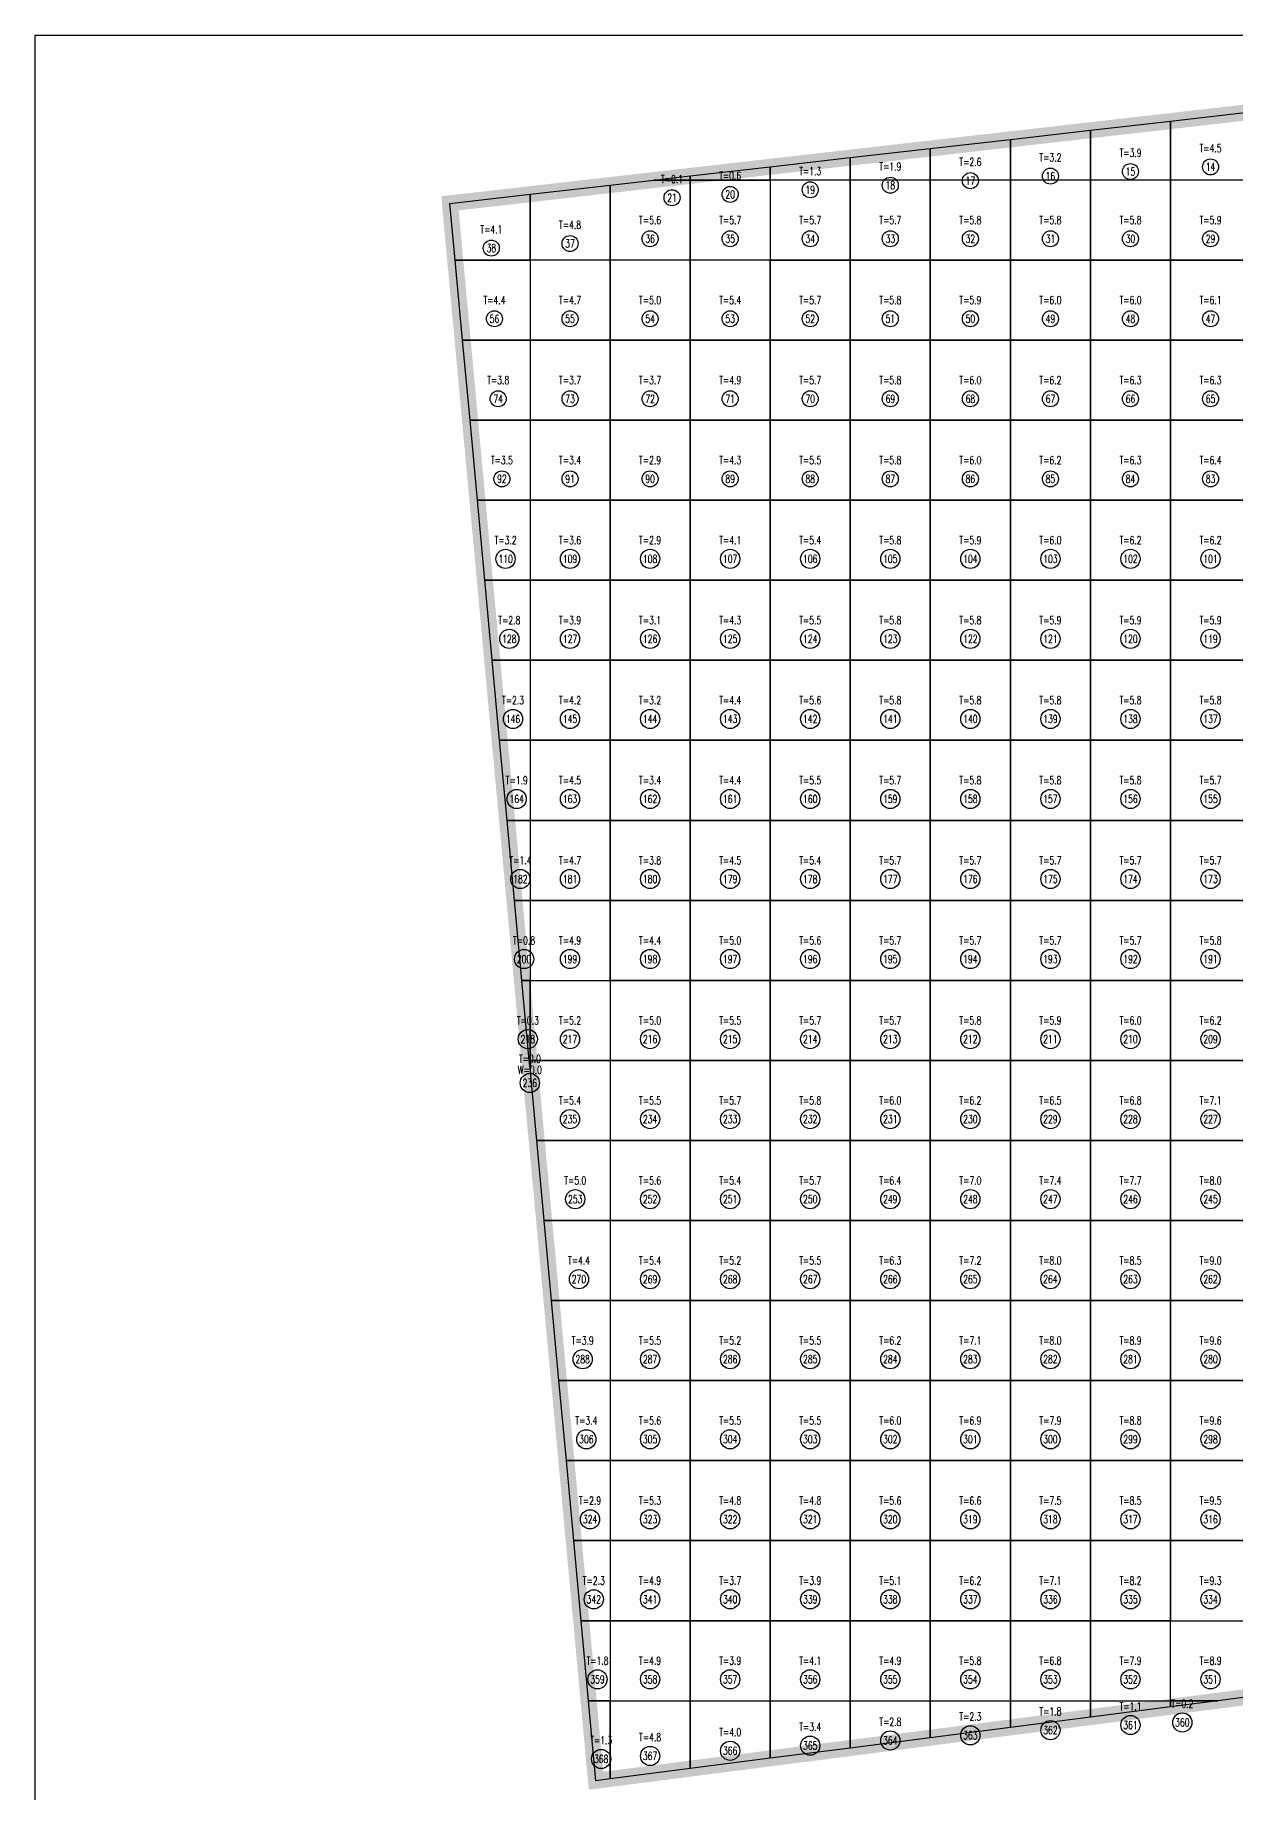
# Model space of a CAD drawing. Extents: x 4283 to 40403, y 1134 to 1764.
# Drawn here: x 14443.5 to 14511.6, y 1574.3 to 1674.1 of the extents above; entities that cross this region are included whole.
import ezdxf
from ezdxf.enums import TextEntityAlignment as Align

# ---------------------------------------------------------------- set-up
doc = ezdxf.new("R2010")
doc.units = 0
for name, color, linetype in [('tdz_16-1方格网', 2, 'Continuous'), ('tdz_16-1方格网计算', 7, 'Continuous'), ('tdz_土方计算图', 7, 'Continuous'), ('tdz_格田', 6, 'Continuous')]:
    doc.layers.add(name, color=color, linetype=linetype)
doc.styles.add('GLandNum', font='txt_____.ttf', dxfattribs={"width": 0.7, "height": 0.5})

msp = doc.modelspace()

# ---------------------------------------------------------------- linework, layer by layer
at = {"layer": 'tdz_16-1方格网', "linetype": 'Continuous'}
for points in [[(14507.919, 1669.211, 3083.636), (14507.919, 1665.863, 3083.636), (14503.373, 1665.863, 3083.636), (14503.373, 1668.692, 3083.636)], [(14512.464, 1669.73, 3083.636), (14512.464, 1665.863, 3083.635), (14507.919, 1665.863, 3083.636), (14507.919, 1669.211, 3083.636)], [(14498.828, 1668.173, 3083.636), (14498.828, 1665.863, 3083.636), (14494.282, 1665.863, 3083.636), (14494.282, 1667.655, 3083.636)], [(14503.373, 1668.692, 3083.636), (14503.373, 1665.863, 3083.636), (14498.828, 1665.863, 3083.636), (14498.828, 1668.173, 3083.636)], [(14489.737, 1667.136, 3083.637), (14489.737, 1665.863, 3083.637), (14485.191, 1665.863, 3083.638), (14485.191, 1666.617, 3083.638)], [(14494.282, 1667.655, 3083.636), (14494.282, 1665.863, 3083.636), (14489.737, 1665.863, 3083.637), (14489.737, 1667.136, 3083.637)], [(14480.646, 1666.098, 3083.64), (14480.646, 1665.863, 3083.64), (14478.59, 1665.863, 3083.64)], [(14485.191, 1666.617, 3083.638), (14485.191, 1665.863, 3083.638), (14480.646, 1665.863, 3083.64), (14480.646, 1666.098, 3083.64)], [(14476.1, 1665.579, 3083.641), (14476.1, 1661.318, 3083.639), (14471.555, 1661.318, 3083.662), (14471.555, 1665.06, 3083.642)], [(14478.59, 1665.863, 3083.64), (14480.646, 1665.863, 3083.64), (14480.646, 1661.318, 3083.637), (14476.1, 1661.318, 3083.639), (14476.1, 1665.579, 3083.641)], [(14480.646, 1661.318, 3083.637), (14480.646, 1665.863, 3083.64), (14485.191, 1665.863, 3083.638), (14485.191, 1661.318, 3083.636)], [(14485.191, 1665.863, 3083.638), (14485.191, 1661.318, 3083.636), (14489.737, 1661.318, 3083.636), (14489.737, 1665.863, 3083.637)], [(14489.737, 1665.863, 3083.637), (14489.737, 1661.318, 3083.636), (14494.282, 1661.318, 3083.636), (14494.282, 1665.863, 3083.636)], [(14494.282, 1665.863, 3083.636), (14494.282, 1661.318, 3083.636), (14498.828, 1661.318, 3083.632), (14498.828, 1665.863, 3083.636)], [(14498.828, 1665.863, 3083.636), (14498.828, 1661.318, 3083.632), (14503.373, 1661.318, 3083.63), (14503.373, 1665.863, 3083.636)], [(14503.373, 1665.863, 3083.636), (14503.373, 1661.318, 3083.63), (14507.919, 1661.318, 3083.628), (14507.919, 1665.863, 3083.636)], [(14507.919, 1665.863, 3083.636), (14507.919, 1661.318, 3083.628), (14512.464, 1661.318, 3083.626), (14512.464, 1665.863, 3083.635)], [(14471.555, 1665.06, 3083.642), (14471.555, 1661.318, 3083.662), (14467.308, 1661.318, 3083.642), (14467.01, 1664.541, 3083.643)], [(14467.308, 1661.318, 3083.642), (14471.555, 1661.318, 3083.662), (14471.555, 1656.772, 3083.7), (14467.729, 1656.772, 3083.642)], [(14471.555, 1661.318, 3083.662), (14471.555, 1656.772, 3083.7), (14476.1, 1656.772, 3083.699), (14476.1, 1661.318, 3083.639)], [(14476.1, 1661.318, 3083.639), (14476.1, 1656.772, 3083.699), (14480.646, 1656.772, 3083.675), (14480.646, 1661.318, 3083.637)], [(14480.646, 1661.318, 3083.637), (14480.646, 1656.772, 3083.675), (14485.191, 1656.772, 3083.636), (14485.191, 1661.318, 3083.636)], [(14485.191, 1661.318, 3083.636), (14485.191, 1656.772, 3083.636), (14489.737, 1656.772, 3083.636), (14489.737, 1661.318, 3083.636)], [(14489.737, 1661.318, 3083.636), (14489.737, 1656.772, 3083.636), (14494.282, 1656.772, 3083.631), (14494.282, 1661.318, 3083.636)], [(14494.282, 1661.318, 3083.636), (14494.282, 1656.772, 3083.631), (14498.828, 1656.772, 3083.625), (14498.828, 1661.318, 3083.632)], [(14498.828, 1661.318, 3083.632), (14498.828, 1656.772, 3083.625), (14503.373, 1656.772, 3083.622), (14503.373, 1661.318, 3083.63)], [(14503.373, 1661.318, 3083.63), (14503.373, 1656.772, 3083.622), (14507.919, 1656.772, 3083.62), (14507.919, 1661.318, 3083.628)], [(14507.919, 1661.318, 3083.628), (14507.919, 1656.772, 3083.62), (14512.464, 1656.772, 3083.618), (14512.464, 1661.318, 3083.626)], [(14467.729, 1656.772, 3083.642), (14471.555, 1656.772, 3083.7), (14471.555, 1652.227, 3083.692), (14468.149, 1652.227, 3083.641)], [(14471.555, 1656.772, 3083.7), (14471.555, 1652.227, 3083.692), (14476.1, 1652.227, 3083.754), (14476.1, 1656.772, 3083.699)], [(14476.1, 1656.772, 3083.699), (14476.1, 1652.227, 3083.754), (14480.646, 1652.227, 3083.717), (14480.646, 1656.772, 3083.675)], [(14480.646, 1656.772, 3083.675), (14480.646, 1652.227, 3083.717), (14485.191, 1652.227, 3083.636), (14485.191, 1656.772, 3083.636)], [(14485.191, 1656.772, 3083.636), (14485.191, 1652.227, 3083.636), (14489.737, 1652.227, 3083.635), (14489.737, 1656.772, 3083.636)], [(14489.737, 1656.772, 3083.636), (14489.737, 1652.227, 3083.635), (14494.282, 1652.227, 3083.628), (14494.282, 1656.772, 3083.631)], [(14494.282, 1656.772, 3083.631), (14494.282, 1652.227, 3083.628), (14498.828, 1652.227, 3083.621), (14498.828, 1656.772, 3083.625)], [(14498.828, 1656.772, 3083.625), (14498.828, 1652.227, 3083.621), (14503.373, 1652.227, 3083.615), (14503.373, 1656.772, 3083.622)], [(14503.373, 1656.772, 3083.622), (14503.373, 1652.227, 3083.615), (14507.919, 1652.227, 3083.611), (14507.919, 1656.772, 3083.62)], [(14507.919, 1656.772, 3083.62), (14507.919, 1652.227, 3083.611), (14512.464, 1652.227, 3083.611), (14512.464, 1656.772, 3083.618)], [(14468.149, 1652.227, 3083.641), (14471.555, 1652.227, 3083.692), (14471.555, 1647.681, 3083.68), (14468.57, 1647.681, 3083.641)], [(14471.555, 1652.227, 3083.692), (14471.555, 1647.681, 3083.68), (14476.1, 1647.681, 3083.755), (14476.1, 1652.227, 3083.754)], [(14476.1, 1652.227, 3083.754), (14476.1, 1647.681, 3083.755), (14480.646, 1647.681, 3083.732), (14480.646, 1652.227, 3083.717)], [(14480.646, 1652.227, 3083.717), (14480.646, 1647.681, 3083.732), (14485.191, 1647.681, 3083.665), (14485.191, 1652.227, 3083.636)], [(14485.191, 1652.227, 3083.636), (14485.191, 1647.681, 3083.665), (14489.737, 1647.681, 3083.635), (14489.737, 1652.227, 3083.635)], [(14489.737, 1652.227, 3083.635), (14489.737, 1647.681, 3083.635), (14494.282, 1647.681, 3083.63), (14494.282, 1652.227, 3083.628)], [(14494.282, 1652.227, 3083.628), (14494.282, 1647.681, 3083.63), (14498.828, 1647.681, 3083.624), (14498.828, 1652.227, 3083.621)], [(14498.828, 1652.227, 3083.621), (14498.828, 1647.681, 3083.624), (14503.373, 1647.681, 3083.617), (14503.373, 1652.227, 3083.615)], [(14503.373, 1652.227, 3083.615), (14503.373, 1647.681, 3083.617), (14507.919, 1647.681, 3083.612), (14507.919, 1652.227, 3083.611)], [(14507.919, 1652.227, 3083.611), (14507.919, 1647.681, 3083.612), (14512.464, 1647.681, 3083.615), (14512.464, 1652.227, 3083.611)], [(14468.57, 1647.681, 3083.641), (14471.555, 1647.681, 3083.68), (14471.555, 1643.136, 3083.668), (14468.991, 1643.136, 3083.64)], [(14471.555, 1647.681, 3083.68), (14471.555, 1643.136, 3083.668), (14476.1, 1643.136, 3083.747), (14476.1, 1647.681, 3083.755)], [(14476.1, 1647.681, 3083.755), (14476.1, 1643.136, 3083.747), (14480.646, 1643.136, 3083.725), (14480.646, 1647.681, 3083.732)], [(14480.646, 1647.681, 3083.732), (14480.646, 1643.136, 3083.725), (14485.191, 1643.136, 3083.655), (14485.191, 1647.681, 3083.665)], [(14485.191, 1647.681, 3083.665), (14485.191, 1643.136, 3083.655), (14489.737, 1643.136, 3083.635), (14489.737, 1647.681, 3083.635)], [(14489.737, 1647.681, 3083.635), (14489.737, 1643.136, 3083.635), (14494.282, 1643.136, 3083.634), (14494.282, 1647.681, 3083.63)], [(14494.282, 1647.681, 3083.63), (14494.282, 1643.136, 3083.634), (14498.828, 1643.136, 3083.632), (14498.828, 1647.681, 3083.624)], [(14498.828, 1647.681, 3083.624), (14498.828, 1643.136, 3083.632), (14503.373, 1643.136, 3083.628), (14503.373, 1647.681, 3083.617)], [(14503.373, 1647.681, 3083.617), (14503.373, 1643.136, 3083.628), (14507.919, 1643.136, 3083.623), (14507.919, 1647.681, 3083.612)], [(14507.919, 1647.681, 3083.612), (14507.919, 1643.136, 3083.623), (14512.464, 1643.136, 3083.627), (14512.464, 1647.681, 3083.615)], [(14468.991, 1643.136, 3083.64), (14471.555, 1643.136, 3083.668), (14471.555, 1638.59, 3083.655), (14469.411, 1638.59, 3083.64)], [(14471.555, 1643.136, 3083.668), (14471.555, 1638.59, 3083.655), (14476.1, 1638.59, 3083.739), (14476.1, 1643.136, 3083.747)], [(14476.1, 1643.136, 3083.747), (14476.1, 1638.59, 3083.739), (14480.646, 1638.59, 3083.721), (14480.646, 1643.136, 3083.725)], [(14480.646, 1643.136, 3083.725), (14480.646, 1638.59, 3083.721), (14485.191, 1638.59, 3083.648), (14485.191, 1643.136, 3083.655)], [(14485.191, 1643.136, 3083.655), (14485.191, 1638.59, 3083.648), (14489.737, 1638.59, 3083.635), (14489.737, 1643.136, 3083.635)], [(14489.737, 1643.136, 3083.635), (14489.737, 1638.59, 3083.635), (14494.282, 1638.59, 3083.634), (14494.282, 1643.136, 3083.634)], [(14494.282, 1643.136, 3083.634), (14494.282, 1638.59, 3083.634), (14498.828, 1638.59, 3083.632), (14498.828, 1643.136, 3083.632)], [(14498.828, 1643.136, 3083.632), (14498.828, 1638.59, 3083.632), (14503.373, 1638.59, 3083.631), (14503.373, 1643.136, 3083.628)], [(14503.373, 1643.136, 3083.628), (14503.373, 1638.59, 3083.631), (14507.919, 1638.59, 3083.631), (14507.919, 1643.136, 3083.623)], [(14507.919, 1643.136, 3083.623), (14507.919, 1638.59, 3083.631), (14512.464, 1638.59, 3083.633), (14512.464, 1643.136, 3083.627)], [(14469.411, 1638.59, 3083.64), (14471.555, 1638.59, 3083.655), (14471.555, 1634.045, 3083.644), (14469.832, 1634.045, 3083.639)], [(14471.555, 1638.59, 3083.655), (14471.555, 1634.045, 3083.644), (14476.1, 1634.045, 3083.727), (14476.1, 1638.59, 3083.739)], [(14476.1, 1638.59, 3083.739), (14476.1, 1634.045, 3083.727), (14480.646, 1634.045, 3083.718), (14480.646, 1638.59, 3083.721)], [(14480.646, 1638.59, 3083.721), (14480.646, 1634.045, 3083.718), (14485.191, 1634.045, 3083.65), (14485.191, 1638.59, 3083.648)], [(14485.191, 1638.59, 3083.648), (14485.191, 1634.045, 3083.65), (14489.737, 1634.045, 3083.635), (14489.737, 1638.59, 3083.635)], [(14489.737, 1638.59, 3083.635), (14489.737, 1634.045, 3083.635), (14494.282, 1634.045, 3083.634), (14494.282, 1638.59, 3083.634)], [(14494.282, 1638.59, 3083.634), (14494.282, 1634.045, 3083.634), (14498.828, 1634.045, 3083.634), (14498.828, 1638.59, 3083.632)], [(14498.828, 1638.59, 3083.632), (14498.828, 1634.045, 3083.634), (14503.373, 1634.045, 3083.634), (14503.373, 1638.59, 3083.631)], [(14503.373, 1638.59, 3083.631), (14503.373, 1634.045, 3083.634), (14507.919, 1634.045, 3083.634), (14507.919, 1638.59, 3083.631)], [(14507.919, 1638.59, 3083.631), (14507.919, 1634.045, 3083.634), (14512.464, 1634.045, 3083.635), (14512.464, 1638.59, 3083.633)], [(14469.832, 1634.045, 3083.639), (14471.555, 1634.045, 3083.644), (14471.555, 1629.499, 3083.638), (14470.253, 1629.499, 3083.638)], [(14471.555, 1634.045, 3083.644), (14471.555, 1629.499, 3083.638), (14476.1, 1629.499, 3083.715), (14476.1, 1634.045, 3083.727)], [(14476.1, 1634.045, 3083.727), (14476.1, 1629.499, 3083.715), (14480.646, 1629.499, 3083.719), (14480.646, 1634.045, 3083.718)], [(14480.646, 1634.045, 3083.718), (14480.646, 1629.499, 3083.719), (14485.191, 1629.499, 3083.654), (14485.191, 1634.045, 3083.65)], [(14485.191, 1634.045, 3083.65), (14485.191, 1629.499, 3083.654), (14489.737, 1629.499, 3083.636), (14489.737, 1634.045, 3083.635)], [(14489.737, 1634.045, 3083.635), (14489.737, 1629.499, 3083.636), (14494.282, 1629.499, 3083.636), (14494.282, 1634.045, 3083.634)], [(14494.282, 1634.045, 3083.634), (14494.282, 1629.499, 3083.636), (14498.828, 1629.499, 3083.636), (14498.828, 1634.045, 3083.634)], [(14498.828, 1634.045, 3083.634), (14498.828, 1629.499, 3083.636), (14503.373, 1629.499, 3083.636), (14503.373, 1634.045, 3083.634)], [(14503.373, 1634.045, 3083.634), (14503.373, 1629.499, 3083.636), (14507.919, 1629.499, 3083.636), (14507.919, 1634.045, 3083.634)], [(14507.919, 1634.045, 3083.634), (14507.919, 1629.499, 3083.636), (14512.464, 1629.499, 3083.636), (14512.464, 1634.045, 3083.635)], [(14470.253, 1629.499, 3083.638), (14471.555, 1629.499, 3083.638), (14471.555, 1624.954, 3083.638), (14470.673, 1624.954, 3083.638)], [(14471.555, 1629.499, 3083.638), (14471.555, 1624.954, 3083.638), (14476.1, 1624.954, 3083.703), (14476.1, 1629.499, 3083.715)], [(14476.1, 1629.499, 3083.715), (14476.1, 1624.954, 3083.703), (14480.646, 1624.954, 3083.691), (14480.646, 1629.499, 3083.719)], [(14480.646, 1629.499, 3083.719), (14480.646, 1624.954, 3083.691), (14485.191, 1624.954, 3083.659), (14485.191, 1629.499, 3083.654)], [(14485.191, 1629.499, 3083.654), (14485.191, 1624.954, 3083.659), (14489.737, 1624.954, 3083.636), (14489.737, 1629.499, 3083.636)], [(14489.737, 1629.499, 3083.636), (14489.737, 1624.954, 3083.636), (14494.282, 1624.954, 3083.636), (14494.282, 1629.499, 3083.636)], [(14494.282, 1629.499, 3083.636), (14494.282, 1624.954, 3083.636), (14498.828, 1624.954, 3083.636), (14498.828, 1629.499, 3083.636)], [(14498.828, 1629.499, 3083.636), (14498.828, 1624.954, 3083.636), (14503.373, 1624.954, 3083.636), (14503.373, 1629.499, 3083.636)], [(14503.373, 1629.499, 3083.636), (14503.373, 1624.954, 3083.636), (14507.919, 1624.954, 3083.636), (14507.919, 1629.499, 3083.636)], [(14507.919, 1629.499, 3083.636), (14507.919, 1624.954, 3083.636), (14512.464, 1624.954, 3083.636), (14512.464, 1629.499, 3083.636)], [(14470.673, 1624.954, 3083.638), (14471.555, 1624.954, 3083.638), (14471.555, 1620.409, 3083.637), (14471.094, 1620.409, 3083.637)], [(14471.555, 1624.954, 3083.638), (14471.555, 1620.409, 3083.637), (14476.1, 1620.409, 3083.688), (14476.1, 1624.954, 3083.703)], [(14476.1, 1624.954, 3083.703), (14476.1, 1620.409, 3083.688), (14480.646, 1620.409, 3083.663), (14480.646, 1624.954, 3083.691)], [(14480.646, 1624.954, 3083.691), (14480.646, 1620.409, 3083.663), (14485.191, 1620.409, 3083.636), (14485.191, 1624.954, 3083.659)], [(14485.191, 1624.954, 3083.659), (14485.191, 1620.409, 3083.636), (14489.737, 1620.409, 3083.636), (14489.737, 1624.954, 3083.636)], [(14489.737, 1624.954, 3083.636), (14489.737, 1620.409, 3083.636), (14494.282, 1620.409, 3083.636), (14494.282, 1624.954, 3083.636)], [(14494.282, 1624.954, 3083.636), (14494.282, 1620.409, 3083.636), (14498.828, 1620.409, 3083.636), (14498.828, 1624.954, 3083.636)], [(14498.828, 1624.954, 3083.636), (14498.828, 1620.409, 3083.636), (14503.373, 1620.409, 3083.636), (14503.373, 1624.954, 3083.636)], [(14503.373, 1624.954, 3083.636), (14503.373, 1620.409, 3083.636), (14507.919, 1620.409, 3083.636), (14507.919, 1624.954, 3083.636)], [(14507.919, 1624.954, 3083.636), (14507.919, 1620.409, 3083.636), (14512.464, 1620.409, 3083.631), (14512.464, 1624.954, 3083.636)], [(14471.094, 1620.409, 3083.637), (14471.555, 1620.409, 3083.637), (14471.555, 1615.863, 3083.637), (14471.515, 1615.863, 3083.637)], [(14471.555, 1615.863, 3083.637), (14471.555, 1620.409, 3083.637), (14476.1, 1620.409, 3083.688), (14476.1, 1615.863, 3083.66)], [(14476.1, 1620.409, 3083.688), (14476.1, 1615.863, 3083.66), (14480.646, 1615.863, 3083.636), (14480.646, 1620.409, 3083.663)], [(14480.646, 1620.409, 3083.663), (14480.646, 1615.863, 3083.636), (14485.191, 1615.863, 3083.636), (14485.191, 1620.409, 3083.636)], [(14485.191, 1620.409, 3083.636), (14485.191, 1615.863, 3083.636), (14489.737, 1615.863, 3083.636), (14489.737, 1620.409, 3083.636)], [(14489.737, 1620.409, 3083.636), (14489.737, 1615.863, 3083.636), (14494.282, 1615.863, 3083.636), (14494.282, 1620.409, 3083.636)], [(14494.282, 1620.409, 3083.636), (14494.282, 1615.863, 3083.636), (14498.828, 1615.863, 3083.631), (14498.828, 1620.409, 3083.636)], [(14498.828, 1620.409, 3083.636), (14498.828, 1615.863, 3083.631), (14503.373, 1615.863, 3083.62), (14503.373, 1620.409, 3083.636)], [(14503.373, 1620.409, 3083.636), (14503.373, 1615.863, 3083.62), (14507.919, 1615.863, 3083.609), (14507.919, 1620.409, 3083.636)], [(14507.919, 1620.409, 3083.636), (14507.919, 1615.863, 3083.609), (14512.464, 1615.863, 3083.598), (14512.464, 1620.409, 3083.631)], [(14471.515, 1615.863, 3083.637), (14471.555, 1615.863, 3083.637), (14471.555, 1615.426, 3083.637)], [(14471.555, 1615.426, 3083.637), (14471.555, 1615.863, 3083.637), (14476.1, 1615.863, 3083.66), (14476.1, 1611.318, 3083.636), (14471.935, 1611.318, 3083.636)], [(14476.1, 1615.863, 3083.66), (14476.1, 1611.318, 3083.636), (14480.646, 1611.318, 3083.638), (14480.646, 1615.863, 3083.636)], [(14480.646, 1615.863, 3083.636), (14480.646, 1611.318, 3083.638), (14485.191, 1611.318, 3083.641), (14485.191, 1615.863, 3083.636)], [(14485.191, 1615.863, 3083.636), (14485.191, 1611.318, 3083.641), (14489.737, 1611.318, 3083.621), (14489.737, 1615.863, 3083.636)], [(14489.737, 1615.863, 3083.636), (14489.737, 1611.318, 3083.621), (14494.282, 1611.318, 3083.609), (14494.282, 1615.863, 3083.636)], [(14494.282, 1615.863, 3083.636), (14494.282, 1611.318, 3083.609), (14498.828, 1611.318, 3083.598), (14498.828, 1615.863, 3083.631)], [(14498.828, 1615.863, 3083.631), (14498.828, 1611.318, 3083.598), (14503.373, 1611.318, 3083.587), (14503.373, 1615.863, 3083.62)], [(14503.373, 1615.863, 3083.62), (14503.373, 1611.318, 3083.587), (14507.919, 1611.318, 3083.576), (14507.919, 1615.863, 3083.609)], [(14507.919, 1615.863, 3083.609), (14507.919, 1611.318, 3083.576), (14512.464, 1611.318, 3083.565), (14512.464, 1615.863, 3083.598)], [(14471.935, 1611.318, 3083.636), (14476.1, 1611.318, 3083.636), (14476.1, 1606.772, 3083.639), (14472.356, 1606.772, 3083.636)], [(14476.1, 1611.318, 3083.636), (14476.1, 1606.772, 3083.639), (14480.646, 1606.772, 3083.656), (14480.646, 1611.318, 3083.638)], [(14480.646, 1611.318, 3083.638), (14480.646, 1606.772, 3083.656), (14485.191, 1606.772, 3083.653), (14485.191, 1611.318, 3083.641)], [(14485.191, 1611.318, 3083.641), (14485.191, 1606.772, 3083.653), (14489.737, 1606.772, 3083.629), (14489.737, 1611.318, 3083.621)], [(14489.737, 1611.318, 3083.621), (14489.737, 1606.772, 3083.629), (14494.282, 1606.772, 3083.594), (14494.282, 1611.318, 3083.609)], [(14494.282, 1611.318, 3083.609), (14494.282, 1606.772, 3083.594), (14498.828, 1606.772, 3083.565), (14498.828, 1611.318, 3083.598)], [(14498.828, 1611.318, 3083.598), (14498.828, 1606.772, 3083.565), (14503.373, 1606.772, 3083.555), (14503.373, 1611.318, 3083.587)], [(14503.373, 1611.318, 3083.587), (14503.373, 1606.772, 3083.555), (14507.919, 1606.772, 3083.544), (14507.919, 1611.318, 3083.576)], [(14507.919, 1611.318, 3083.576), (14507.919, 1606.772, 3083.544), (14512.464, 1606.772, 3083.523), (14512.464, 1611.318, 3083.565)], [(14472.356, 1606.772, 3083.636), (14476.1, 1606.772, 3083.639), (14476.1, 1602.227, 3083.636), (14472.777, 1602.227, 3083.636)], [(14476.1, 1606.772, 3083.639), (14476.1, 1602.227, 3083.636), (14480.646, 1602.227, 3083.658), (14480.646, 1606.772, 3083.656)], [(14480.646, 1606.772, 3083.656), (14480.646, 1602.227, 3083.658), (14485.191, 1602.227, 3083.656), (14485.191, 1606.772, 3083.653)], [(14485.191, 1606.772, 3083.653), (14485.191, 1602.227, 3083.656), (14489.737, 1602.227, 3083.635), (14489.737, 1606.772, 3083.629)], [(14489.737, 1606.772, 3083.629), (14489.737, 1602.227, 3083.635), (14494.282, 1602.227, 3083.601), (14494.282, 1606.772, 3083.594)], [(14494.282, 1606.772, 3083.594), (14494.282, 1602.227, 3083.601), (14498.828, 1602.227, 3083.567), (14498.828, 1606.772, 3083.565)], [(14498.828, 1606.772, 3083.565), (14498.828, 1602.227, 3083.567), (14503.373, 1602.227, 3083.532), (14503.373, 1606.772, 3083.555)], [(14503.373, 1606.772, 3083.555), (14503.373, 1602.227, 3083.532), (14507.919, 1602.227, 3083.511), (14507.919, 1606.772, 3083.544)], [(14507.919, 1606.772, 3083.544), (14507.919, 1602.227, 3083.511), (14512.464, 1602.227, 3083.487), (14512.464, 1606.772, 3083.523)], [(14472.777, 1602.227, 3083.636), (14476.1, 1602.227, 3083.636), (14476.1, 1597.681, 3083.636), (14473.197, 1597.681, 3083.636)], [(14476.1, 1602.227, 3083.636), (14476.1, 1597.681, 3083.636), (14480.646, 1597.681, 3083.653), (14480.646, 1602.227, 3083.658)], [(14480.646, 1602.227, 3083.658), (14480.646, 1597.681, 3083.653), (14485.191, 1597.681, 3083.649), (14485.191, 1602.227, 3083.656)], [(14485.191, 1602.227, 3083.656), (14485.191, 1597.681, 3083.649), (14489.737, 1597.681, 3083.638), (14489.737, 1602.227, 3083.635)], [(14489.737, 1602.227, 3083.635), (14489.737, 1597.681, 3083.638), (14494.282, 1597.681, 3083.605), (14494.282, 1602.227, 3083.601)], [(14494.282, 1602.227, 3083.601), (14494.282, 1597.681, 3083.605), (14498.828, 1597.681, 3083.571), (14498.828, 1602.227, 3083.567)], [(14498.828, 1602.227, 3083.567), (14498.828, 1597.681, 3083.571), (14503.373, 1597.681, 3083.537), (14503.373, 1602.227, 3083.532)], [(14503.373, 1602.227, 3083.532), (14503.373, 1597.681, 3083.537), (14507.919, 1597.681, 3083.504), (14507.919, 1602.227, 3083.511)], [(14507.919, 1602.227, 3083.511), (14507.919, 1597.681, 3083.504), (14512.464, 1597.681, 3083.485), (14512.464, 1602.227, 3083.487)], [(14473.197, 1597.681, 3083.636), (14476.1, 1597.681, 3083.636), (14476.1, 1593.136, 3083.636), (14473.618, 1593.136, 3083.636)], [(14476.1, 1597.681, 3083.636), (14476.1, 1593.136, 3083.636), (14480.646, 1593.136, 3083.64), (14480.646, 1597.681, 3083.653)], [(14480.646, 1597.681, 3083.653), (14480.646, 1593.136, 3083.64), (14485.191, 1593.136, 3083.638), (14485.191, 1597.681, 3083.649)], [(14485.191, 1597.681, 3083.649), (14485.191, 1593.136, 3083.638), (14489.737, 1593.136, 3083.652), (14489.737, 1597.681, 3083.638)], [(14489.737, 1597.681, 3083.638), (14489.737, 1593.136, 3083.652), (14494.282, 1593.136, 3083.614), (14494.282, 1597.681, 3083.605)], [(14494.282, 1597.681, 3083.605), (14494.282, 1593.136, 3083.614), (14498.828, 1593.136, 3083.58), (14498.828, 1597.681, 3083.571)], [(14498.828, 1597.681, 3083.571), (14498.828, 1593.136, 3083.58), (14503.373, 1593.136, 3083.546), (14503.373, 1597.681, 3083.537)], [(14503.373, 1597.681, 3083.537), (14503.373, 1593.136, 3083.546), (14507.919, 1593.136, 3083.514), (14507.919, 1597.681, 3083.504)], [(14507.919, 1597.681, 3083.504), (14507.919, 1593.136, 3083.514), (14512.464, 1593.136, 3083.474), (14512.464, 1597.681, 3083.485)], [(14473.618, 1593.136, 3083.636), (14476.1, 1593.136, 3083.636), (14476.1, 1588.59, 3083.636), (14474.039, 1588.59, 3083.636)], [(14476.1, 1593.136, 3083.636), (14476.1, 1588.59, 3083.636), (14480.646, 1588.59, 3083.687), (14480.646, 1593.136, 3083.64)], [(14480.646, 1593.136, 3083.64), (14480.646, 1588.59, 3083.687), (14485.191, 1588.59, 3083.713), (14485.191, 1593.136, 3083.638)], [(14485.191, 1593.136, 3083.638), (14485.191, 1588.59, 3083.713), (14489.737, 1588.59, 3083.672), (14489.737, 1593.136, 3083.652)], [(14489.737, 1593.136, 3083.652), (14489.737, 1588.59, 3083.672), (14494.282, 1588.59, 3083.628), (14494.282, 1593.136, 3083.614)], [(14494.282, 1593.136, 3083.614), (14494.282, 1588.59, 3083.628), (14498.828, 1588.59, 3083.595), (14498.828, 1593.136, 3083.58)], [(14498.828, 1593.136, 3083.58), (14498.828, 1588.59, 3083.595), (14503.373, 1588.59, 3083.561), (14503.373, 1593.136, 3083.546)], [(14503.373, 1593.136, 3083.546), (14503.373, 1588.59, 3083.561), (14507.919, 1588.59, 3083.524), (14507.919, 1593.136, 3083.514)], [(14507.919, 1593.136, 3083.514), (14507.919, 1588.59, 3083.524), (14512.464, 1588.59, 3083.483), (14512.464, 1593.136, 3083.474)], [(14474.039, 1588.59, 3083.636), (14476.1, 1588.59, 3083.636), (14476.1, 1584.045, 3083.636), (14474.459, 1584.045, 3083.636)], [(14476.1, 1588.59, 3083.636), (14476.1, 1584.045, 3083.636), (14480.646, 1584.045, 3083.706), (14480.646, 1588.59, 3083.687)], [(14480.646, 1588.59, 3083.687), (14480.646, 1584.045, 3083.706), (14485.191, 1584.045, 3083.74), (14485.191, 1588.59, 3083.713)], [(14485.191, 1588.59, 3083.713), (14485.191, 1584.045, 3083.74), (14489.737, 1584.045, 3083.693), (14489.737, 1588.59, 3083.672)], [(14489.737, 1588.59, 3083.672), (14489.737, 1584.045, 3083.693), (14494.282, 1584.045, 3083.645), (14494.282, 1588.59, 3083.628)], [(14494.282, 1588.59, 3083.628), (14494.282, 1584.045, 3083.645), (14498.828, 1584.045, 3083.609), (14498.828, 1588.59, 3083.595)], [(14498.828, 1588.59, 3083.595), (14498.828, 1584.045, 3083.609), (14503.373, 1584.045, 3083.574), (14503.373, 1588.59, 3083.561)], [(14503.373, 1588.59, 3083.561), (14503.373, 1584.045, 3083.574), (14507.919, 1584.045, 3083.533), (14507.919, 1588.59, 3083.524)], [(14507.919, 1588.59, 3083.524), (14507.919, 1584.045, 3083.533), (14512.464, 1584.045, 3083.492), (14512.464, 1588.59, 3083.483)], [(14474.459, 1584.045, 3083.636), (14476.1, 1584.045, 3083.636), (14476.1, 1579.499, 3083.636), (14474.88, 1579.499, 3083.636)], [(14476.1, 1584.045, 3083.636), (14476.1, 1579.499, 3083.636), (14480.646, 1579.499, 3083.689), (14480.646, 1584.045, 3083.706)], [(14480.646, 1584.045, 3083.706), (14480.646, 1579.499, 3083.689), (14485.191, 1579.499, 3083.679), (14485.191, 1584.045, 3083.74)], [(14485.191, 1584.045, 3083.74), (14485.191, 1579.499, 3083.679), (14489.737, 1579.499, 3083.67), (14489.737, 1584.045, 3083.693)], [(14489.737, 1584.045, 3083.693), (14489.737, 1579.499, 3083.67), (14494.282, 1579.499, 3083.66), (14494.282, 1584.045, 3083.645)], [(14494.282, 1584.045, 3083.645), (14494.282, 1579.499, 3083.66), (14498.828, 1579.499, 3083.623), (14498.828, 1584.045, 3083.609)], [(14498.828, 1584.045, 3083.609), (14498.828, 1579.499, 3083.623), (14503.373, 1579.499, 3083.582), (14503.373, 1584.045, 3083.574)], [(14503.373, 1584.045, 3083.574), (14503.373, 1579.499, 3083.582), (14507.919, 1579.499, 3083.541), (14507.919, 1584.045, 3083.533)], [(14510.603, 1579.499, 3083.516), (14507.919, 1579.499, 3083.541), (14507.919, 1584.045, 3083.533), (14512.464, 1584.045, 3083.492), (14512.464, 1579.739, 3083.499)], [(14474.88, 1579.499, 3083.636), (14476.1, 1579.499, 3083.636), (14476.1, 1575.057, 3083.636), (14475.301, 1574.954, 3083.636)], [(14476.1, 1575.057, 3083.636), (14476.1, 1579.499, 3083.636), (14480.646, 1579.499, 3083.689), (14480.646, 1575.642, 3083.636)], [(14480.646, 1575.642, 3083.636), (14480.646, 1579.499, 3083.689), (14485.191, 1579.499, 3083.679), (14485.191, 1576.228, 3083.636)], [(14485.191, 1576.228, 3083.636), (14485.191, 1579.499, 3083.679), (14489.737, 1579.499, 3083.67), (14489.737, 1576.813, 3083.636)], [(14489.737, 1576.813, 3083.636), (14489.737, 1579.499, 3083.67), (14494.282, 1579.499, 3083.66), (14494.282, 1577.398, 3083.636)], [(14494.282, 1577.398, 3083.636), (14494.282, 1579.499, 3083.66), (14498.828, 1579.499, 3083.623), (14498.828, 1577.983, 3083.625)], [(14498.828, 1577.983, 3083.625), (14498.828, 1579.499, 3083.623), (14503.373, 1579.499, 3083.582), (14503.373, 1578.569, 3083.584)], [(14503.373, 1578.569, 3083.584), (14503.373, 1579.499, 3083.582), (14507.919, 1579.499, 3083.541), (14507.919, 1579.154, 3083.541)], [(14507.919, 1579.499, 3083.541), (14510.603, 1579.499, 3083.516), (14507.919, 1579.154, 3083.541)]]:
    msp.add_polyline3d(points, close=True, dxfattribs=at)
at = {"layer": 'tdz_16-1方格网计算', "color": 7, "linetype": 'Continuous'}
for centre, radius in [((14496.555, 1665.828), 0.455), ((14501.1, 1666.087), 0.455), ((14505.646, 1666.347), 0.455), ((14510.191, 1666.606), 0.455), ((14479.618, 1664.861), 0.455), ((14482.919, 1665.05), 0.455), ((14487.464, 1665.309), 0.455), ((14492.01, 1665.569), 0.455), ((14469.357, 1661.999), 0.455), ((14473.828, 1662.258), 0.455), ((14478.373, 1662.53), 0.455), ((14482.919, 1662.53), 0.455), ((14487.464, 1662.53), 0.455), ((14492.01, 1662.53), 0.455), ((14496.555, 1662.53), 0.455), ((14501.1, 1662.53), 0.455), ((14505.646, 1662.53), 0.455), ((14510.191, 1662.53), 0.455), ((14469.537, 1657.984), 0.455), ((14473.828, 1657.984), 0.455), ((14478.373, 1657.984), 0.455), ((14482.919, 1657.984), 0.455), ((14487.464, 1657.984), 0.455), ((14492.01, 1657.984), 0.455), ((14496.555, 1657.984), 0.455), ((14501.1, 1657.984), 0.455), ((14505.646, 1657.984), 0.455), ((14510.191, 1657.984), 0.455), ((14469.747, 1653.439), 0.455), ((14473.828, 1653.439), 0.455), ((14478.373, 1653.439), 0.455), ((14482.919, 1653.439), 0.455), ((14487.464, 1653.439), 0.455), ((14492.01, 1653.439), 0.455), ((14496.555, 1653.439), 0.455), ((14501.1, 1653.439), 0.455), ((14505.646, 1653.439), 0.455), ((14510.191, 1653.439), 0.455), ((14469.957, 1648.893), 0.455), ((14473.828, 1648.893), 0.455), ((14478.373, 1648.893), 0.455), ((14482.919, 1648.893), 0.455), ((14487.464, 1648.893), 0.455), ((14492.01, 1648.893), 0.455), ((14496.555, 1648.893), 0.455), ((14501.1, 1648.893), 0.455), ((14505.646, 1648.893), 0.455), ((14510.191, 1648.893), 0.455), ((14470.168, 1644.348), 0.545), ((14473.828, 1644.348), 0.545), ((14478.373, 1644.348), 0.545), ((14482.919, 1644.348), 0.545), ((14487.464, 1644.348), 0.545), ((14492.01, 1644.348), 0.545), ((14496.555, 1644.348), 0.545), ((14501.1, 1644.348), 0.545), ((14505.646, 1644.348), 0.545), ((14510.191, 1644.348), 0.545), ((14470.378, 1639.803), 0.545), ((14473.828, 1639.803), 0.545), ((14478.373, 1639.803), 0.545), ((14482.919, 1639.803), 0.545), ((14487.464, 1639.803), 0.545), ((14492.01, 1639.803), 0.545), ((14496.555, 1639.803), 0.545), ((14501.1, 1639.803), 0.545), ((14505.646, 1639.803), 0.545), ((14510.191, 1639.803), 0.545), ((14470.588, 1635.257), 0.545), ((14473.828, 1635.257), 0.545), ((14478.373, 1635.257), 0.545), ((14482.919, 1635.257), 0.545), ((14487.464, 1635.257), 0.545), ((14492.01, 1635.257), 0.545), ((14496.555, 1635.257), 0.545), ((14501.1, 1635.257), 0.545), ((14505.646, 1635.257), 0.545), ((14510.191, 1635.257), 0.545), ((14470.799, 1630.712), 0.545), ((14473.828, 1630.712), 0.545), ((14478.373, 1630.712), 0.545), ((14482.919, 1630.712), 0.545), ((14487.464, 1630.712), 0.545), ((14492.01, 1630.712), 0.545), ((14496.555, 1630.712), 0.545), ((14501.1, 1630.712), 0.545), ((14505.646, 1630.712), 0.545), ((14510.191, 1630.712), 0.545), ((14471.009, 1626.166), 0.545), ((14473.828, 1626.166), 0.545), ((14478.373, 1626.166), 0.545), ((14482.919, 1626.166), 0.545), ((14487.464, 1626.166), 0.545), ((14492.01, 1626.166), 0.545), ((14496.555, 1626.166), 0.545), ((14501.1, 1626.166), 0.545), ((14505.646, 1626.166), 0.545), ((14510.191, 1626.166), 0.545), ((14471.219, 1621.621), 0.545), ((14473.828, 1621.621), 0.545), ((14478.373, 1621.621), 0.545), ((14482.919, 1621.621), 0.545), ((14487.464, 1621.621), 0.545), ((14492.01, 1621.621), 0.545), ((14496.555, 1621.621), 0.545), ((14501.1, 1621.621), 0.545), ((14505.646, 1621.621), 0.545), ((14510.191, 1621.621), 0.545), ((14471.43, 1617.075), 0.545), ((14473.828, 1617.075), 0.545), ((14478.373, 1617.075), 0.545), ((14482.919, 1617.075), 0.545), ((14487.464, 1617.075), 0.545), ((14492.01, 1617.075), 0.545), ((14496.555, 1617.075), 0.545), ((14501.1, 1617.075), 0.545), ((14505.646, 1617.075), 0.545), ((14510.191, 1617.075), 0.545), ((14471.545, 1614.584), 0.545), ((14473.828, 1612.53), 0.545), ((14478.373, 1612.53), 0.545), ((14482.919, 1612.53), 0.545), ((14487.464, 1612.53), 0.545), ((14492.01, 1612.53), 0.545), ((14496.555, 1612.53), 0.545), ((14501.1, 1612.53), 0.545), ((14505.646, 1612.53), 0.545), ((14510.191, 1612.53), 0.545), ((14474.123, 1607.984), 0.545), ((14478.373, 1607.984), 0.545), ((14482.919, 1607.984), 0.545), ((14487.464, 1607.984), 0.545), ((14492.01, 1607.984), 0.545), ((14496.555, 1607.984), 0.545), ((14501.1, 1607.984), 0.545), ((14505.646, 1607.984), 0.545), ((14510.191, 1607.984), 0.545), ((14474.333, 1603.439), 0.545), ((14478.373, 1603.439), 0.545), ((14482.919, 1603.439), 0.545), ((14487.464, 1603.439), 0.545), ((14492.01, 1603.439), 0.545), ((14496.555, 1603.439), 0.545), ((14501.1, 1603.439), 0.545), ((14505.646, 1603.439), 0.545), ((14510.191, 1603.439), 0.545), ((14474.544, 1598.893), 0.545), ((14478.373, 1598.893), 0.545), ((14482.919, 1598.893), 0.545), ((14487.464, 1598.893), 0.545), ((14492.01, 1598.893), 0.545), ((14496.555, 1598.893), 0.545), ((14501.1, 1598.893), 0.545), ((14505.646, 1598.893), 0.545), ((14510.191, 1598.893), 0.545), ((14474.754, 1594.348), 0.545), ((14478.373, 1594.348), 0.545), ((14482.919, 1594.348), 0.545), ((14487.464, 1594.348), 0.545), ((14492.01, 1594.348), 0.545), ((14496.555, 1594.348), 0.545), ((14501.1, 1594.348), 0.545), ((14505.646, 1594.348), 0.545), ((14510.191, 1594.348), 0.545), ((14474.964, 1589.803), 0.545), ((14478.373, 1589.803), 0.545), ((14482.919, 1589.803), 0.545), ((14487.464, 1589.803), 0.545), ((14492.01, 1589.803), 0.545), ((14496.555, 1589.803), 0.545), ((14501.1, 1589.803), 0.545), ((14505.646, 1589.803), 0.545), ((14510.191, 1589.803), 0.545), ((14475.175, 1585.257), 0.545), ((14478.373, 1585.257), 0.545), ((14482.919, 1585.257), 0.545), ((14487.464, 1585.257), 0.545), ((14492.01, 1585.257), 0.545), ((14496.555, 1585.257), 0.545), ((14501.1, 1585.257), 0.545), ((14505.646, 1585.257), 0.545), ((14510.191, 1585.257), 0.545), ((14475.385, 1580.712), 0.545), ((14478.373, 1580.712), 0.545), ((14482.919, 1580.712), 0.545), ((14487.464, 1580.712), 0.545), ((14492.01, 1580.712), 0.545), ((14496.555, 1580.712), 0.545), ((14501.1, 1580.712), 0.545), ((14505.646, 1580.712), 0.545), ((14510.191, 1580.712), 0.545), ((14501.1, 1577.827), 0.545), ((14505.646, 1578.12), 0.545), ((14508.59, 1578.266), 0.545), ((14487.464, 1576.949), 0.545), ((14492.01, 1577.242), 0.545), ((14496.555, 1577.534), 0.545), ((14475.595, 1576.192), 0.545), ((14478.373, 1576.364), 0.545), ((14482.919, 1576.657), 0.545)]:
    msp.add_circle(centre, radius, dxfattribs=at)
at = {"layer": 'tdz_土方计算图', "linetype": 'Continuous'}
for points in [[(14443.46, 1674.092), (14573.46, 1674.092)], [(14443.46, 1514.092), (14443.46, 1514.092), (14443.46, 1674.092), (14443.46, 1674.092)]]:
    msp.add_lwpolyline(points, dxfattribs=at)
at = {"layer": 'tdz_格田', "linetype": 'Continuous', "lineweight": 60, "const_width": 0.909}
msp.add_lwpolyline([(14475.301, 1574.954), (14467.01, 1664.541), (14543.129, 1673.231), (14549.911, 1584.561), (14475.301, 1574.954)], close=True, dxfattribs=at)

# ---------------------------------------------------------------- texts
at = {"layer": 'tdz_16-1方格网计算', "color": 2, "linetype": 'Continuous', "style": 'GLandNum', "width": 0.7}
for s, p in [('T=2.6', (14496.555, 1666.889)), ('T=3.2', (14501.1, 1667.148)), ('T=3.9', (14505.646, 1667.407)), ('T=4.5', (14510.191, 1667.667)), ('T=0.1', (14479.618, 1665.922)), ('T=0.6', (14482.919, 1666.11)), ('T=1.3', (14487.464, 1666.37)), ('T=1.9', (14492.01, 1666.629)), ('T=4.1', (14469.357, 1663.059)), ('T=4.8', (14473.828, 1663.319)), ('T=5.6', (14478.373, 1663.59)), ('T=5.7', (14482.919, 1663.59)), ('T=5.7', (14487.464, 1663.59)), ('T=5.7', (14492.01, 1663.59)), ('T=5.8', (14496.555, 1663.59)), ('T=5.8', (14501.1, 1663.59)), ('T=5.8', (14505.646, 1663.59)), ('T=5.9', (14510.191, 1663.59)), ('T=4.4', (14469.537, 1659.045)), ('T=4.7', (14473.828, 1659.045)), ('T=5.0', (14478.373, 1659.045)), ('T=5.4', (14482.919, 1659.045)), ('T=5.7', (14487.464, 1659.045)), ('T=5.8', (14492.01, 1659.045)), ('T=5.9', (14496.555, 1659.045)), ('T=6.0', (14501.1, 1659.045)), ('T=6.0', (14505.646, 1659.045)), ('T=6.1', (14510.191, 1659.045)), ('T=3.8', (14469.747, 1654.499)), ('T=3.7', (14473.828, 1654.499)), ('T=3.7', (14478.373, 1654.499)), ('T=4.9', (14482.919, 1654.499)), ('T=5.7', (14487.464, 1654.499)), ('T=5.8', (14492.01, 1654.499)), ('T=6.0', (14496.555, 1654.499)), ('T=6.2', (14501.1, 1654.499)), ('T=6.3', (14505.646, 1654.499)), ('T=6.3', (14510.191, 1654.499)), ('T=3.5', (14469.957, 1649.954)), ('T=3.4', (14473.828, 1649.954)), ('T=2.9', (14478.373, 1649.954)), ('T=4.3', (14482.919, 1649.954)), ('T=5.5', (14487.464, 1649.954)), ('T=5.8', (14492.01, 1649.954)), ('T=6.0', (14496.555, 1649.954)), ('T=6.2', (14501.1, 1649.954)), ('T=6.3', (14505.646, 1649.954)), ('T=6.4', (14510.191, 1649.954)), ('T=3.2', (14470.168, 1645.409)), ('T=3.6', (14473.828, 1645.409)), ('T=2.9', (14478.373, 1645.409)), ('T=4.1', (14482.919, 1645.409)), ('T=5.4', (14487.464, 1645.409)), ('T=5.8', (14492.01, 1645.409)), ('T=5.9', (14496.555, 1645.409)), ('T=6.0', (14501.1, 1645.409)), ('T=6.2', (14505.646, 1645.409)), ('T=6.2', (14510.191, 1645.409)), ('T=2.8', (14470.378, 1640.863)), ('T=3.9', (14473.828, 1640.863)), ('T=3.1', (14478.373, 1640.863)), ('T=4.3', (14482.919, 1640.863)), ('T=5.5', (14487.464, 1640.863)), ('T=5.8', (14492.01, 1640.863)), ('T=5.8', (14496.555, 1640.863)), ('T=5.9', (14501.1, 1640.863)), ('T=5.9', (14505.646, 1640.863)), ('T=5.9', (14510.191, 1640.863)), ('T=2.3', (14470.588, 1636.318)), ('T=4.2', (14473.828, 1636.318)), ('T=3.2', (14478.373, 1636.318)), ('T=4.4', (14482.919, 1636.318)), ('T=5.6', (14487.464, 1636.318)), ('T=5.8', (14492.01, 1636.318)), ('T=5.8', (14496.555, 1636.318)), ('T=5.8', (14501.1, 1636.318)), ('T=5.8', (14505.646, 1636.318)), ('T=5.8', (14510.191, 1636.318)), ('T=1.9', (14470.799, 1631.772)), ('T=4.5', (14473.828, 1631.772)), ('T=3.4', (14478.373, 1631.772)), ('T=4.4', (14482.919, 1631.772)), ('T=5.5', (14487.464, 1631.772)), ('T=5.7', (14492.01, 1631.772)), ('T=5.8', (14496.555, 1631.772)), ('T=5.8', (14501.1, 1631.772)), ('T=5.8', (14505.646, 1631.772)), ('T=5.7', (14510.191, 1631.772)), ('T=1.4', (14471.009, 1627.227)), ('T=4.7', (14473.828, 1627.227)), ('T=3.8', (14478.373, 1627.227)), ('T=4.5', (14482.919, 1627.227)), ('T=5.4', (14487.464, 1627.227)), ('T=5.7', (14492.01, 1627.227)), ('T=5.7', (14496.555, 1627.227)), ('T=5.7', (14501.1, 1627.227)), ('T=5.7', (14505.646, 1627.227)), ('T=5.7', (14510.191, 1627.227)), ('T=0.8', (14471.219, 1622.681)), ('T=4.9', (14473.828, 1622.681)), ('T=4.4', (14478.373, 1622.681)), ('T=5.0', (14482.919, 1622.681)), ('T=5.6', (14487.464, 1622.681)), ('T=5.7', (14492.01, 1622.681)), ('T=5.7', (14496.555, 1622.681)), ('T=5.7', (14501.1, 1622.681)), ('T=5.7', (14505.646, 1622.681)), ('T=5.8', (14510.191, 1622.681)), ('T=0.3', (14471.43, 1618.136)), ('T=5.2', (14473.828, 1618.136)), ('T=5.0', (14478.373, 1618.136)), ('T=5.5', (14482.919, 1618.136)), ('T=5.7', (14487.464, 1618.136)), ('T=5.7', (14492.01, 1618.136)), ('T=5.8', (14496.555, 1618.136)), ('T=5.9', (14501.1, 1618.136)), ('T=6.0', (14505.646, 1618.136)), ('T=6.2', (14510.191, 1618.136)), ('T=0.0', (14471.545, 1615.963)), ('T=5.4', (14473.828, 1613.59)), ('T=5.5', (14478.373, 1613.59)), ('T=5.7', (14482.919, 1613.59)), ('T=5.8', (14487.464, 1613.59)), ('T=6.0', (14492.01, 1613.59)), ('T=6.2', (14496.555, 1613.59)), ('T=6.5', (14501.1, 1613.59)), ('T=6.8', (14505.646, 1613.59)), ('T=7.1', (14510.191, 1613.59)), ('T=5.0', (14474.123, 1609.045)), ('T=5.6', (14478.373, 1609.045)), ('T=5.4', (14482.919, 1609.045)), ('T=5.7', (14487.464, 1609.045)), ('T=6.4', (14492.01, 1609.045)), ('T=7.0', (14496.555, 1609.045)), ('T=7.4', (14501.1, 1609.045)), ('T=7.7', (14505.646, 1609.045)), ('T=8.0', (14510.191, 1609.045)), ('T=4.4', (14474.333, 1604.499)), ('T=5.4', (14478.373, 1604.499)), ('T=5.2', (14482.919, 1604.499)), ('T=5.5', (14487.464, 1604.499)), ('T=6.3', (14492.01, 1604.499)), ('T=7.2', (14496.555, 1604.499)), ('T=8.0', (14501.1, 1604.499)), ('T=8.5', (14505.646, 1604.499)), ('T=9.0', (14510.191, 1604.499)), ('T=3.9', (14474.544, 1599.954)), ('T=5.5', (14478.373, 1599.954)), ('T=5.2', (14482.919, 1599.954)), ('T=5.5', (14487.464, 1599.954)), ('T=6.2', (14492.01, 1599.954)), ('T=7.1', (14496.555, 1599.954)), ('T=8.0', (14501.1, 1599.954)), ('T=8.9', (14505.646, 1599.954)), ('T=9.6', (14510.191, 1599.954)), ('T=3.4', (14474.754, 1595.409)), ('T=5.6', (14478.373, 1595.409)), ('T=5.5', (14482.919, 1595.409)), ('T=5.5', (14487.464, 1595.409)), ('T=6.0', (14492.01, 1595.409)), ('T=6.9', (14496.555, 1595.409)), ('T=7.9', (14501.1, 1595.409)), ('T=8.8', (14505.646, 1595.409)), ('T=9.6', (14510.191, 1595.409)), ('T=2.9', (14474.964, 1590.863)), ('T=5.3', (14478.373, 1590.863)), ('T=4.8', (14482.919, 1590.863)), ('T=4.8', (14487.464, 1590.863)), ('T=5.6', (14492.01, 1590.863)), ('T=6.6', (14496.555, 1590.863)), ('T=7.5', (14501.1, 1590.863)), ('T=8.5', (14505.646, 1590.863)), ('T=9.5', (14510.191, 1590.863)), ('T=2.3', (14475.175, 1586.318)), ('T=4.9', (14478.373, 1586.318)), ('T=3.7', (14482.919, 1586.318)), ('T=3.9', (14487.464, 1586.318)), ('T=5.1', (14492.01, 1586.318)), ('T=6.2', (14496.555, 1586.318)), ('T=7.1', (14501.1, 1586.318)), ('T=8.2', (14505.646, 1586.318)), ('T=9.3', (14510.191, 1586.318)), ('T=1.8', (14475.385, 1581.772)), ('T=4.9', (14478.373, 1581.772)), ('T=3.9', (14482.919, 1581.772)), ('T=4.1', (14487.464, 1581.772)), ('T=4.9', (14492.01, 1581.772)), ('T=5.8', (14496.555, 1581.772)), ('T=6.8', (14501.1, 1581.772)), ('T=7.9', (14505.646, 1581.772)), ('T=8.9', (14510.191, 1581.772)), ('T=1.1', (14505.646, 1579.18)), ('T=0.2', (14508.59, 1579.327)), ('T=3.4', (14487.464, 1578.01)), ('T=2.8', (14492.01, 1578.302)), ('T=2.3', (14496.555, 1578.595)), ('T=1.8', (14501.1, 1578.888)), ('T=1.3', (14475.595, 1577.253)), ('T=4.8', (14478.373, 1577.425)), ('T=4.0', (14482.919, 1577.717))]:
    msp.add_text(s, height=0.4545, dxfattribs=at).set_placement(p, align=Align.MIDDLE_CENTER)
at = {"layer": 'tdz_16-1方格网计算', "color": 7, "linetype": 'Continuous', "style": 'GLandNum', "width": 0.7}
for s, p in [('16', (14501.1, 1666.087)), ('15', (14505.646, 1666.347)), ('14', (14510.191, 1666.606)), ('21', (14479.618, 1664.861)), ('20', (14482.919, 1665.05)), ('19', (14487.464, 1665.309)), ('18', (14492.01, 1665.569)), ('17', (14496.555, 1665.828)), ('38', (14469.357, 1661.999)), ('37', (14473.828, 1662.258)), ('36', (14478.373, 1662.53)), ('35', (14482.919, 1662.53)), ('34', (14487.464, 1662.53)), ('33', (14492.01, 1662.53)), ('32', (14496.555, 1662.53)), ('31', (14501.1, 1662.53)), ('30', (14505.646, 1662.53)), ('29', (14510.191, 1662.53)), ('56', (14469.537, 1657.984)), ('55', (14473.828, 1657.984)), ('54', (14478.373, 1657.984)), ('53', (14482.919, 1657.984)), ('52', (14487.464, 1657.984)), ('51', (14492.01, 1657.984)), ('50', (14496.555, 1657.984)), ('49', (14501.1, 1657.984)), ('48', (14505.646, 1657.984)), ('47', (14510.191, 1657.984)), ('74', (14469.747, 1653.439)), ('73', (14473.828, 1653.439)), ('72', (14478.373, 1653.439)), ('71', (14482.919, 1653.439)), ('70', (14487.464, 1653.439)), ('69', (14492.01, 1653.439)), ('68', (14496.555, 1653.439)), ('67', (14501.1, 1653.439)), ('66', (14505.646, 1653.439)), ('65', (14510.191, 1653.439)), ('92', (14469.957, 1648.893)), ('91', (14473.828, 1648.893)), ('90', (14478.373, 1648.893)), ('89', (14482.919, 1648.893)), ('88', (14487.464, 1648.893)), ('87', (14492.01, 1648.893)), ('86', (14496.555, 1648.893)), ('85', (14501.1, 1648.893)), ('84', (14505.646, 1648.893)), ('83', (14510.191, 1648.893)), ('110', (14470.168, 1644.348)), ('109', (14473.828, 1644.348)), ('108', (14478.373, 1644.348)), ('107', (14482.919, 1644.348)), ('106', (14487.464, 1644.348)), ('105', (14492.01, 1644.348)), ('104', (14496.555, 1644.348)), ('103', (14501.1, 1644.348)), ('102', (14505.646, 1644.348)), ('101', (14510.191, 1644.348)), ('128', (14470.378, 1639.803)), ('127', (14473.828, 1639.803)), ('126', (14478.373, 1639.803)), ('125', (14482.919, 1639.803)), ('124', (14487.464, 1639.803)), ('123', (14492.01, 1639.803)), ('122', (14496.555, 1639.803)), ('121', (14501.1, 1639.803)), ('120', (14505.646, 1639.803)), ('119', (14510.191, 1639.803)), ('146', (14470.588, 1635.257)), ('145', (14473.828, 1635.257)), ('144', (14478.373, 1635.257)), ('143', (14482.919, 1635.257)), ('142', (14487.464, 1635.257)), ('141', (14492.01, 1635.257)), ('140', (14496.555, 1635.257)), ('139', (14501.1, 1635.257)), ('138', (14505.646, 1635.257)), ('137', (14510.191, 1635.257)), ('164', (14470.799, 1630.712)), ('163', (14473.828, 1630.712)), ('162', (14478.373, 1630.712)), ('161', (14482.919, 1630.712)), ('160', (14487.464, 1630.712)), ('159', (14492.01, 1630.712)), ('158', (14496.555, 1630.712)), ('157', (14501.1, 1630.712)), ('156', (14505.646, 1630.712)), ('155', (14510.191, 1630.712)), ('182', (14471.009, 1626.166)), ('181', (14473.828, 1626.166)), ('180', (14478.373, 1626.166)), ('179', (14482.919, 1626.166)), ('178', (14487.464, 1626.166)), ('177', (14492.01, 1626.166)), ('176', (14496.555, 1626.166)), ('175', (14501.1, 1626.166)), ('174', (14505.646, 1626.166)), ('173', (14510.191, 1626.166)), ('200', (14471.219, 1621.621)), ('199', (14473.828, 1621.621)), ('198', (14478.373, 1621.621)), ('197', (14482.919, 1621.621)), ('196', (14487.464, 1621.621)), ('195', (14492.01, 1621.621)), ('194', (14496.555, 1621.621)), ('193', (14501.1, 1621.621)), ('192', (14505.646, 1621.621)), ('191', (14510.191, 1621.621)), ('218', (14471.43, 1617.075)), ('217', (14473.828, 1617.075)), ('216', (14478.373, 1617.075)), ('215', (14482.919, 1617.075)), ('214', (14487.464, 1617.075)), ('213', (14492.01, 1617.075)), ('212', (14496.555, 1617.075)), ('211', (14501.1, 1617.075)), ('210', (14505.646, 1617.075)), ('209', (14510.191, 1617.075)), ('236', (14471.545, 1614.584)), ('235', (14473.828, 1612.53)), ('234', (14478.373, 1612.53)), ('233', (14482.919, 1612.53)), ('232', (14487.464, 1612.53)), ('231', (14492.01, 1612.53)), ('230', (14496.555, 1612.53)), ('229', (14501.1, 1612.53)), ('228', (14505.646, 1612.53)), ('227', (14510.191, 1612.53)), ('253', (14474.123, 1607.984)), ('252', (14478.373, 1607.984)), ('251', (14482.919, 1607.984)), ('250', (14487.464, 1607.984)), ('249', (14492.01, 1607.984)), ('248', (14496.555, 1607.984)), ('247', (14501.1, 1607.984)), ('246', (14505.646, 1607.984)), ('245', (14510.191, 1607.984)), ('270', (14474.333, 1603.439)), ('269', (14478.373, 1603.439)), ('268', (14482.919, 1603.439)), ('267', (14487.464, 1603.439)), ('266', (14492.01, 1603.439)), ('265', (14496.555, 1603.439)), ('264', (14501.1, 1603.439)), ('263', (14505.646, 1603.439)), ('262', (14510.191, 1603.439)), ('288', (14474.544, 1598.893)), ('287', (14478.373, 1598.893)), ('286', (14482.919, 1598.893)), ('285', (14487.464, 1598.893)), ('284', (14492.01, 1598.893)), ('283', (14496.555, 1598.893)), ('282', (14501.1, 1598.893)), ('281', (14505.646, 1598.893)), ('280', (14510.191, 1598.893)), ('306', (14474.754, 1594.348)), ('305', (14478.373, 1594.348)), ('304', (14482.919, 1594.348)), ('303', (14487.464, 1594.348)), ('302', (14492.01, 1594.348)), ('301', (14496.555, 1594.348)), ('300', (14501.1, 1594.348)), ('299', (14505.646, 1594.348)), ('298', (14510.191, 1594.348)), ('324', (14474.964, 1589.803)), ('323', (14478.373, 1589.803)), ('322', (14482.919, 1589.803)), ('321', (14487.464, 1589.803)), ('320', (14492.01, 1589.803)), ('319', (14496.555, 1589.803)), ('318', (14501.1, 1589.803)), ('317', (14505.646, 1589.803)), ('316', (14510.191, 1589.803)), ('342', (14475.175, 1585.257)), ('341', (14478.373, 1585.257)), ('340', (14482.919, 1585.257)), ('339', (14487.464, 1585.257)), ('338', (14492.01, 1585.257)), ('337', (14496.555, 1585.257)), ('336', (14501.1, 1585.257)), ('335', (14505.646, 1585.257)), ('334', (14510.191, 1585.257)), ('359', (14475.385, 1580.712)), ('358', (14478.373, 1580.712)), ('357', (14482.919, 1580.712)), ('356', (14487.464, 1580.712)), ('355', (14492.01, 1580.712)), ('354', (14496.555, 1580.712)), ('353', (14501.1, 1580.712)), ('352', (14505.646, 1580.712)), ('351', (14510.191, 1580.712)), ('361', (14505.646, 1578.12)), ('360', (14508.59, 1578.266)), ('364', (14492.01, 1577.242)), ('363', (14496.555, 1577.534)), ('362', (14501.1, 1577.827)), ('368', (14475.595, 1576.192)), ('367', (14478.373, 1576.364)), ('366', (14482.919, 1576.657)), ('365', (14487.464, 1576.949))]:
    msp.add_text(s, height=0.4545, dxfattribs=at).set_placement(p, align=Align.MIDDLE_CENTER)
at = {"layer": 'tdz_16-1方格网计算', "color": 173, "linetype": 'Continuous', "style": 'GLandNum', "width": 0.7}
msp.add_text('W=0.0', height=0.4545, dxfattribs=at).set_placement((14471.545, 1615.326), align=Align.MIDDLE_CENTER)

doc.saveas('drawing.dxf')
